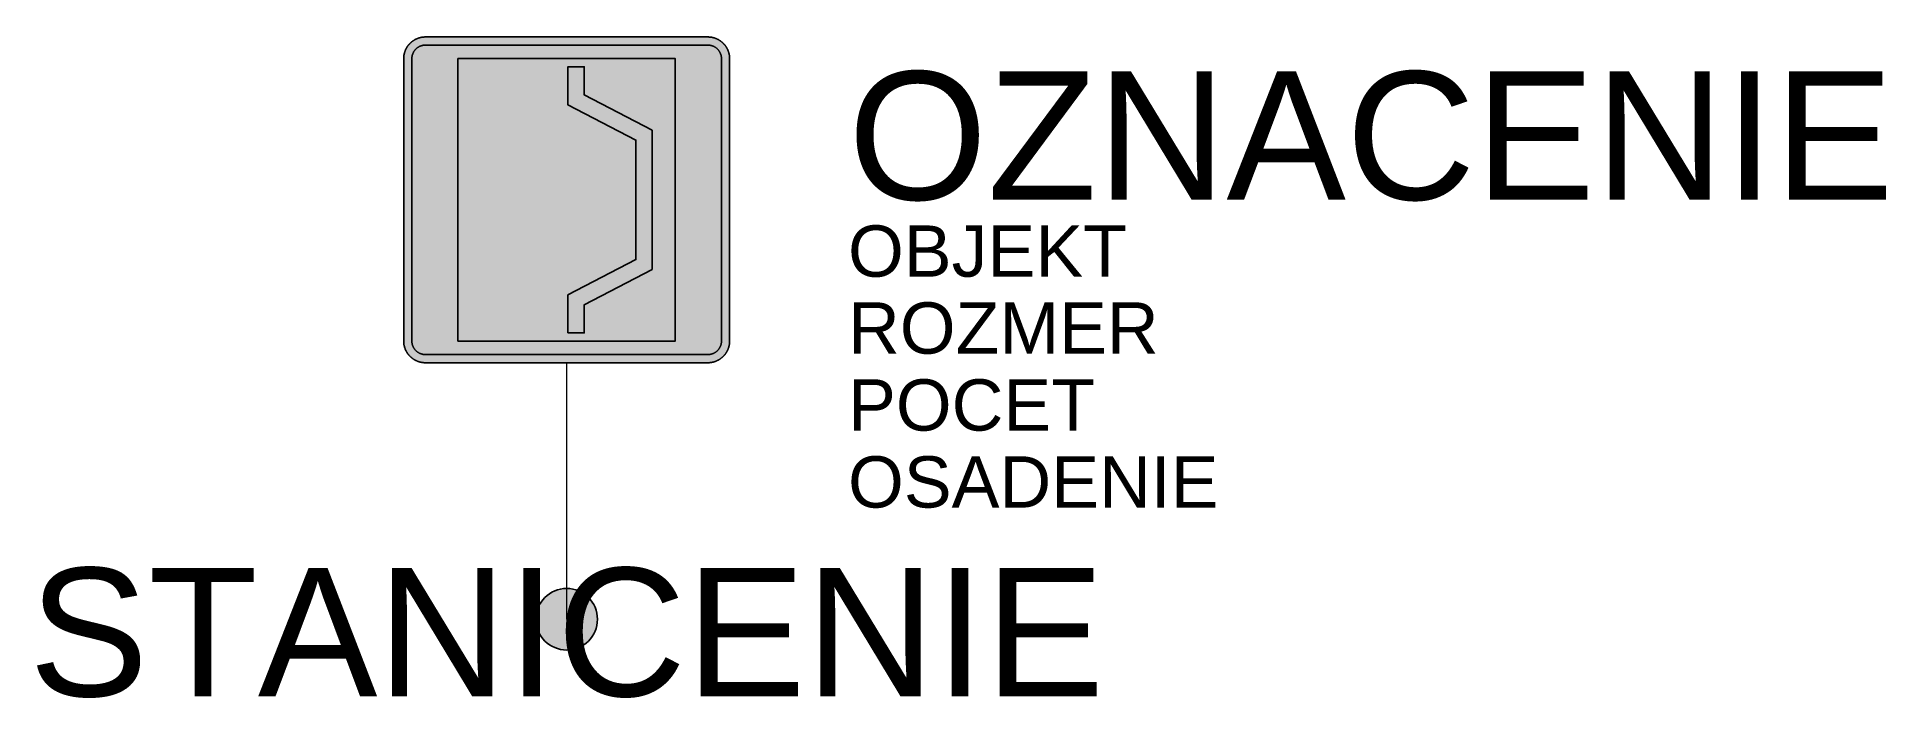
# Model space of a CAD drawing. Header units: metres. Extents: x -10.3 to 25.7, y -1.5 to 11.4.
import ezdxf
from ezdxf.enums import TextEntityAlignment as Align

# ---------------------------------------------------------------- set-up
doc = ezdxf.new("R2010")
doc.units = ezdxf.units.M
doc.layers.get('Defpoints').update_dxf_attribs({"color": 140, "lineweight": 5})
doc.styles.get("Standard").update_dxf_attribs({"font": 'arial.ttf'})

msp = doc.modelspace()

# ---------------------------------------------------------------- hatches: boundary and pattern name
at = {"true_color": 0xf1efea}
for points in [[(-2.752, 5), (-2.757, 5), (-2.762, 5), (-2.767, 5), (-2.773, 5), (-2.778, 5.001), (-2.783, 5.001), (-2.788, 5.002), (-2.793, 5.002), (-2.799, 5.003), (-2.804, 5.003), (-2.809, 5.004), (-2.814, 5.005), (-2.819, 5.005), (-2.824, 5.006), (-2.83, 5.007), (-2.835, 5.008), (-2.84, 5.009), (-2.845, 5.01), (-2.85, 5.012), (-2.855, 5.013), (-2.86, 5.014), (-2.865, 5.015), (-2.87, 5.017), (-2.875, 5.018), (-2.88, 5.02), (-2.885, 5.021), (-2.89, 5.023), (-2.894, 5.025), (-2.899, 5.027), (-2.904, 5.028), (-2.909, 5.03), (-2.914, 5.032), (-2.918, 5.034), (-2.923, 5.036), (-2.928, 5.038), (-2.933, 5.041), (-2.937, 5.043), (-2.942, 5.045), (-2.946, 5.047), (-2.951, 5.05), (-2.956, 5.052), (-2.96, 5.055), (-2.965, 5.057), (-2.969, 5.06), (-2.973, 5.063), (-2.978, 5.065), (-2.982, 5.068), (-2.987, 5.071), (-2.991, 5.074), (-2.995, 5.077), (-2.999, 5.08), (-3.004, 5.083), (-3.008, 5.086), (-3.012, 5.089), (-3.016, 5.093), (-3.02, 5.096), (-3.024, 5.099), (-3.028, 5.103), (-3.032, 5.106), (-3.036, 5.109), (-3.04, 5.113), (-3.044, 5.117), (-3.047, 5.12), (-3.051, 5.124), (-3.055, 5.128), (-3.058, 5.131), (-3.062, 5.135), (-3.065, 5.139), (-3.069, 5.143), (-3.072, 5.147), (-3.076, 5.151), (-3.079, 5.155), (-3.082, 5.159), (-3.086, 5.163), (-3.089, 5.167), (-3.092, 5.171), (-3.095, 5.176), (-3.098, 5.18), (-3.101, 5.184), (-3.104, 5.188), (-3.107, 5.193), (-3.109, 5.197), (-3.112, 5.201), (-3.115, 5.206), (-3.118, 5.21), (-3.12, 5.215), (-3.123, 5.219), (-3.125, 5.224), (-3.128, 5.229), (-3.13, 5.233), (-3.132, 5.238), (-3.134, 5.242), (-3.137, 5.247), (-3.139, 5.252), (-3.141, 5.256), (-3.143, 5.261), (-3.145, 5.266), (-3.147, 5.271), (-3.148, 5.276), (-3.15, 5.281), (-3.152, 5.285), (-3.154, 5.29), (-3.155, 5.295), (-3.157, 5.3), (-3.158, 5.305), (-3.16, 5.31), (-3.161, 5.315), (-3.162, 5.32), (-3.164, 5.325), (-3.165, 5.33), (-3.166, 5.335), (-3.167, 5.34), (-3.168, 5.345), (-3.169, 5.351), (-3.17, 5.356), (-3.17, 5.361), (-3.171, 5.366), (-3.172, 5.371), (-3.172, 5.376), (-3.173, 5.381), (-3.173, 5.387), (-3.174, 5.392), (-3.174, 5.397), (-3.174, 5.402), (-3.175, 5.408), (-3.175, 5.413), (-3.175, 5.418), (-3.175, 5.423), (-3.175, 10.927), (-3.175, 10.932), (-3.175, 10.937), (-3.175, 10.942), (-3.174, 10.948), (-3.174, 10.953), (-3.174, 10.958), (-3.173, 10.963), (-3.173, 10.968), (-3.172, 10.974), (-3.172, 10.979), (-3.171, 10.984), (-3.17, 10.989), (-3.17, 10.994), (-3.169, 10.999), (-3.168, 11.004), (-3.167, 11.01), (-3.166, 11.015), (-3.165, 11.02), (-3.164, 11.025), (-3.162, 11.03), (-3.161, 11.035), (-3.16, 11.04), (-3.158, 11.045), (-3.157, 11.05), (-3.155, 11.055), (-3.154, 11.06), (-3.152, 11.064), (-3.15, 11.069), (-3.148, 11.074), (-3.147, 11.079), (-3.145, 11.084), (-3.143, 11.089), (-3.141, 11.093), (-3.139, 11.098), (-3.137, 11.103), (-3.134, 11.108), (-3.132, 11.112), (-3.13, 11.117), (-3.128, 11.121), (-3.125, 11.126), (-3.123, 11.131), (-3.12, 11.135), (-3.118, 11.14), (-3.115, 11.144), (-3.112, 11.148), (-3.109, 11.153), (-3.107, 11.157), (-3.104, 11.161), (-3.101, 11.166), (-3.098, 11.17), (-3.095, 11.174), (-3.092, 11.178), (-3.089, 11.183), (-3.086, 11.187), (-3.082, 11.191), (-3.079, 11.195), (-3.076, 11.199), (-3.072, 11.203), (-3.069, 11.207), (-3.065, 11.211), (-3.062, 11.215), (-3.058, 11.218), (-3.055, 11.222), (-3.051, 11.226), (-3.047, 11.23), (-3.044, 11.233), (-3.04, 11.237), (-3.036, 11.24), (-3.032, 11.244), (-3.028, 11.247), (-3.024, 11.251), (-3.02, 11.254), (-3.016, 11.257), (-3.012, 11.261), (-3.008, 11.264), (-3.004, 11.267), (-2.999, 11.27), (-2.995, 11.273), (-2.991, 11.276), (-2.987, 11.279), (-2.982, 11.282), (-2.978, 11.284), (-2.973, 11.287), (-2.969, 11.29), (-2.965, 11.293), (-2.96, 11.295), (-2.956, 11.298), (-2.951, 11.3), (-2.946, 11.302), (-2.942, 11.305), (-2.937, 11.307), (-2.933, 11.309), (-2.928, 11.312), (-2.923, 11.314), (-2.918, 11.316), (-2.914, 11.318), (-2.909, 11.32), (-2.904, 11.322), (-2.899, 11.323), (-2.894, 11.325), (-2.89, 11.327), (-2.885, 11.329), (-2.88, 11.33), (-2.875, 11.332), (-2.87, 11.333), (-2.865, 11.335), (-2.86, 11.336), (-2.855, 11.337), (-2.85, 11.338), (-2.845, 11.34), (-2.84, 11.341), (-2.835, 11.342), (-2.83, 11.343), (-2.824, 11.344), (-2.819, 11.345), (-2.814, 11.345), (-2.809, 11.346), (-2.804, 11.347), (-2.799, 11.347), (-2.793, 11.348), (-2.788, 11.348), (-2.783, 11.349), (-2.778, 11.349), (-2.773, 11.349), (-2.767, 11.35), (-2.762, 11.35), (-2.757, 11.35), (-2.752, 11.35), (2.752, 11.35), (2.757, 11.35), (2.762, 11.35), (2.767, 11.35), (2.773, 11.349), (2.778, 11.349), (2.783, 11.349), (2.788, 11.348), (2.793, 11.348), (2.799, 11.347), (2.804, 11.347), (2.809, 11.346), (2.814, 11.345), (2.819, 11.345), (2.824, 11.344), (2.83, 11.343), (2.835, 11.342), (2.84, 11.341), (2.845, 11.34), (2.85, 11.338), (2.855, 11.337), (2.86, 11.336), (2.865, 11.335), (2.87, 11.333), (2.875, 11.332), (2.88, 11.33), (2.885, 11.329), (2.89, 11.327), (2.894, 11.325), (2.899, 11.323), (2.904, 11.322), (2.909, 11.32), (2.914, 11.318), (2.918, 11.316), (2.923, 11.314), (2.928, 11.312), (2.933, 11.309), (2.937, 11.307), (2.942, 11.305), (2.946, 11.302), (2.951, 11.3), (2.956, 11.298), (2.96, 11.295), (2.965, 11.293), (2.969, 11.29), (2.973, 11.287), (2.978, 11.284), (2.982, 11.282), (2.987, 11.279), (2.991, 11.276), (2.995, 11.273), (2.999, 11.27), (3.003, 11.267), (3.008, 11.264), (3.012, 11.261), (3.016, 11.257), (3.02, 11.254), (3.024, 11.251), (3.028, 11.247), (3.032, 11.244), (3.036, 11.24), (3.04, 11.237), (3.044, 11.233), (3.047, 11.23), (3.051, 11.226), (3.055, 11.222), (3.058, 11.218), (3.062, 11.215), (3.065, 11.211), (3.069, 11.207), (3.072, 11.203), (3.076, 11.199), (3.079, 11.195), (3.082, 11.191), (3.086, 11.187), (3.089, 11.183), (3.092, 11.178), (3.095, 11.174), (3.098, 11.17), (3.101, 11.166), (3.104, 11.161), (3.107, 11.157), (3.109, 11.153), (3.112, 11.148), (3.115, 11.144), (3.118, 11.14), (3.12, 11.135), (3.123, 11.131), (3.125, 11.126), (3.128, 11.121), (3.13, 11.117), (3.132, 11.112), (3.134, 11.108), (3.137, 11.103), (3.139, 11.098), (3.141, 11.093), (3.143, 11.089), (3.145, 11.084), (3.147, 11.079), (3.148, 11.074), (3.15, 11.069), (3.152, 11.064), (3.154, 11.06), (3.155, 11.055), (3.157, 11.05), (3.158, 11.045), (3.16, 11.04), (3.161, 11.035), (3.162, 11.03), (3.163, 11.025), (3.165, 11.02), (3.166, 11.015), (3.167, 11.01), (3.168, 11.004), (3.169, 10.999), (3.17, 10.994), (3.17, 10.989), (3.171, 10.984), (3.172, 10.979), (3.172, 10.974), (3.173, 10.968), (3.173, 10.963), (3.174, 10.958), (3.174, 10.953), (3.174, 10.948), (3.175, 10.942), (3.175, 10.937), (3.175, 10.932), (3.175, 10.927), (3.175, 5.423), (3.175, 5.418), (3.175, 5.413), (3.175, 5.408), (3.174, 5.402), (3.174, 5.397), (3.174, 5.392), (3.173, 5.387), (3.173, 5.381), (3.172, 5.376), (3.172, 5.371), (3.171, 5.366), (3.17, 5.361), (3.17, 5.356), (3.169, 5.351), (3.168, 5.345), (3.167, 5.34), (3.166, 5.335), (3.165, 5.33), (3.163, 5.325), (3.162, 5.32), (3.161, 5.315), (3.16, 5.31), (3.158, 5.305), (3.157, 5.3), (3.155, 5.295), (3.154, 5.29), (3.152, 5.285), (3.15, 5.281), (3.148, 5.276), (3.147, 5.271), (3.145, 5.266), (3.143, 5.261), (3.141, 5.256), (3.139, 5.252), (3.137, 5.247), (3.134, 5.242), (3.132, 5.238), (3.13, 5.233), (3.128, 5.229), (3.125, 5.224), (3.123, 5.219), (3.12, 5.215), (3.118, 5.21), (3.115, 5.206), (3.112, 5.201), (3.109, 5.197), (3.107, 5.193), (3.104, 5.188), (3.101, 5.184), (3.098, 5.18), (3.095, 5.176), (3.092, 5.171), (3.089, 5.167), (3.086, 5.163), (3.082, 5.159), (3.079, 5.155), (3.076, 5.151), (3.072, 5.147), (3.069, 5.143), (3.065, 5.139), (3.062, 5.135), (3.058, 5.131), (3.055, 5.128), (3.051, 5.124), (3.047, 5.12), (3.044, 5.117), (3.04, 5.113), (3.036, 5.109), (3.032, 5.106), (3.028, 5.103), (3.024, 5.099), (3.02, 5.096), (3.016, 5.093), (3.012, 5.089), (3.008, 5.086), (3.003, 5.083), (2.999, 5.08), (2.995, 5.077), (2.991, 5.074), (2.987, 5.071), (2.982, 5.068), (2.978, 5.065), (2.973, 5.063), (2.969, 5.06), (2.965, 5.057), (2.96, 5.055), (2.956, 5.052), (2.951, 5.05), (2.946, 5.047), (2.942, 5.045), (2.937, 5.043), (2.933, 5.041), (2.928, 5.038), (2.923, 5.036), (2.918, 5.034), (2.914, 5.032), (2.909, 5.03), (2.904, 5.028), (2.899, 5.027), (2.894, 5.025), (2.89, 5.023), (2.885, 5.021), (2.88, 5.02), (2.875, 5.018), (2.87, 5.017), (2.865, 5.015), (2.86, 5.014), (2.855, 5.013), (2.85, 5.012), (2.845, 5.01), (2.84, 5.009), (2.835, 5.008), (2.83, 5.007), (2.824, 5.006), (2.819, 5.005), (2.814, 5.005), (2.809, 5.004), (2.804, 5.003), (2.799, 5.003), (2.793, 5.002), (2.788, 5.002), (2.783, 5.001), (2.778, 5.001), (2.773, 5), (2.767, 5), (2.762, 5), (2.757, 5), (2.752, 5)], [(-2.117, 10.927), (2.117, 10.927), (2.117, 5.423), (-2.117, 5.423)]]:
    msp.add_hatch(color=7, dxfattribs=at).paths.add_polyline_path(points)
at = {"true_color": 0x005b8c}
msp.add_hatch(color=146, dxfattribs=at).paths.add_polyline_path([(-2.752, 5.159), (-2.759, 5.159), (-2.765, 5.159), (-2.772, 5.159), (-2.779, 5.16), (-2.785, 5.161), (-2.792, 5.162), (-2.799, 5.163), (-2.805, 5.164), (-2.811, 5.166), (-2.818, 5.167), (-2.824, 5.169), (-2.83, 5.171), (-2.837, 5.173), (-2.843, 5.175), (-2.849, 5.177), (-2.855, 5.18), (-2.861, 5.182), (-2.866, 5.185), (-2.872, 5.188), (-2.878, 5.191), (-2.883, 5.194), (-2.889, 5.197), (-2.894, 5.2), (-2.9, 5.204), (-2.905, 5.207), (-2.91, 5.211), (-2.915, 5.215), (-2.92, 5.219), (-2.925, 5.223), (-2.93, 5.227), (-2.934, 5.232), (-2.939, 5.236), (-2.943, 5.241), (-2.947, 5.245), (-2.952, 5.25), (-2.956, 5.255), (-2.96, 5.26), (-2.964, 5.265), (-2.967, 5.27), (-2.971, 5.275), (-2.975, 5.281), (-2.978, 5.286), (-2.981, 5.292), (-2.984, 5.297), (-2.987, 5.303), (-2.99, 5.309), (-2.993, 5.314), (-2.996, 5.32), (-2.998, 5.326), (-3, 5.332), (-3.002, 5.338), (-3.004, 5.345), (-3.006, 5.351), (-3.008, 5.357), (-3.01, 5.364), (-3.011, 5.37), (-3.012, 5.376), (-3.013, 5.383), (-3.014, 5.39), (-3.015, 5.396), (-3.015, 5.403), (-3.016, 5.41), (-3.016, 5.417), (-3.016, 5.423), (-3.016, 10.927), (-3.016, 10.933), (-3.016, 10.94), (-3.015, 10.947), (-3.015, 10.954), (-3.014, 10.96), (-3.013, 10.967), (-3.012, 10.973), (-3.011, 10.98), (-3.01, 10.986), (-3.008, 10.993), (-3.006, 10.999), (-3.004, 11.005), (-3.002, 11.011), (-3, 11.018), (-2.998, 11.024), (-2.996, 11.03), (-2.993, 11.035), (-2.99, 11.041), (-2.987, 11.047), (-2.984, 11.053), (-2.981, 11.058), (-2.978, 11.064), (-2.975, 11.069), (-2.971, 11.075), (-2.967, 11.08), (-2.964, 11.085), (-2.96, 11.09), (-2.956, 11.095), (-2.952, 11.1), (-2.947, 11.105), (-2.943, 11.109), (-2.939, 11.114), (-2.934, 11.118), (-2.93, 11.122), (-2.925, 11.127), (-2.92, 11.131), (-2.915, 11.135), (-2.91, 11.139), (-2.905, 11.142), (-2.9, 11.146), (-2.894, 11.149), (-2.889, 11.153), (-2.883, 11.156), (-2.878, 11.159), (-2.872, 11.162), (-2.866, 11.165), (-2.861, 11.168), (-2.855, 11.17), (-2.849, 11.173), (-2.843, 11.175), (-2.837, 11.177), (-2.83, 11.179), (-2.824, 11.181), (-2.818, 11.183), (-2.811, 11.184), (-2.805, 11.186), (-2.799, 11.187), (-2.792, 11.188), (-2.785, 11.189), (-2.779, 11.19), (-2.772, 11.19), (-2.765, 11.191), (-2.759, 11.191), (-2.752, 11.191), (2.752, 11.191), (2.758, 11.191), (2.765, 11.191), (2.772, 11.19), (2.779, 11.19), (2.785, 11.189), (2.792, 11.188), (2.799, 11.187), (2.805, 11.186), (2.811, 11.184), (2.818, 11.183), (2.824, 11.181), (2.83, 11.179), (2.837, 11.177), (2.843, 11.175), (2.849, 11.173), (2.855, 11.17), (2.861, 11.168), (2.866, 11.165), (2.872, 11.162), (2.878, 11.159), (2.883, 11.156), (2.889, 11.153), (2.894, 11.149), (2.9, 11.146), (2.905, 11.142), (2.91, 11.139), (2.915, 11.135), (2.92, 11.131), (2.925, 11.127), (2.93, 11.122), (2.934, 11.118), (2.939, 11.114), (2.943, 11.109), (2.947, 11.105), (2.952, 11.1), (2.956, 11.095), (2.96, 11.09), (2.964, 11.085), (2.967, 11.08), (2.971, 11.075), (2.975, 11.069), (2.978, 11.064), (2.981, 11.058), (2.984, 11.053), (2.987, 11.047), (2.99, 11.041), (2.993, 11.035), (2.995, 11.03), (2.998, 11.024), (3, 11.018), (3.002, 11.011), (3.004, 11.005), (3.006, 10.999), (3.008, 10.993), (3.009, 10.986), (3.011, 10.98), (3.012, 10.973), (3.013, 10.967), (3.014, 10.96), (3.015, 10.954), (3.015, 10.947), (3.016, 10.94), (3.016, 10.933), (3.016, 10.927), (3.016, 5.423), (3.016, 5.417), (3.016, 5.41), (3.015, 5.403), (3.015, 5.396), (3.014, 5.39), (3.013, 5.383), (3.012, 5.376), (3.011, 5.37), (3.009, 5.364), (3.008, 5.357), (3.006, 5.351), (3.004, 5.345), (3.002, 5.338), (3, 5.332), (2.998, 5.326), (2.995, 5.32), (2.993, 5.314), (2.99, 5.309), (2.987, 5.303), (2.984, 5.297), (2.981, 5.292), (2.978, 5.286), (2.975, 5.281), (2.971, 5.275), (2.967, 5.27), (2.964, 5.265), (2.96, 5.26), (2.956, 5.255), (2.952, 5.25), (2.947, 5.245), (2.943, 5.241), (2.939, 5.236), (2.934, 5.232), (2.93, 5.227), (2.925, 5.223), (2.92, 5.219), (2.915, 5.215), (2.91, 5.211), (2.905, 5.207), (2.9, 5.204), (2.894, 5.2), (2.889, 5.197), (2.883, 5.194), (2.878, 5.191), (2.872, 5.188), (2.866, 5.185), (2.861, 5.182), (2.855, 5.18), (2.849, 5.177), (2.843, 5.175), (2.837, 5.173), (2.83, 5.171), (2.824, 5.169), (2.818, 5.167), (2.811, 5.166), (2.805, 5.164), (2.799, 5.163), (2.792, 5.162), (2.785, 5.161), (2.779, 5.16), (2.772, 5.159), (2.765, 5.159), (2.758, 5.159), (2.752, 5.159)])
at = {"true_color": 0x292829}
h = msp.add_hatch(color=250, dxfattribs=at)
h.paths.add_polyline_path([(-1.667, 5.582), (-1.667, 6.64), (-1.455, 6.64), (-1.455, 5.582)])
h.paths.add_polyline_path([(-1.667, 6.958), (-1.667, 8.016), (-1.455, 8.016), (-1.455, 6.958)], flags=16)
h.paths.add_polyline_path([(-1.667, 8.334), (-1.667, 9.392), (-1.455, 9.392), (-1.455, 8.334)], flags=16)
h.paths.add_polyline_path([(-1.667, 9.71), (-1.667, 10.768), (-1.455, 10.768), (-1.455, 9.71)], flags=16)
msp.add_hatch(color=250, dxfattribs=at).paths.add_polyline_path([(0.026, 5.582), (0.026, 6.323), (1.349, 7.011), (1.349, 9.339), (0.026, 10.027), (0.026, 10.768), (0.344, 10.768), (0.344, 10.22), (1.667, 9.532), (1.667, 6.818), (0.344, 6.13), (0.344, 5.582)])
h = msp.add_hatch(color=250, dxfattribs=at)
h.paths.add_polyline_path([(0.026, 6.757), (0.026, 7.455), (0.344, 7.455), (0.344, 6.757)])
h.paths.add_polyline_path([(0.026, 7.826), (0.026, 8.524), (0.344, 8.524), (0.344, 7.826)], flags=16)
h.paths.add_polyline_path([(0.026, 8.895), (0.026, 9.593), (0.344, 9.593), (0.344, 8.895)], flags=16)
h = msp.add_hatch(color=0)
h.dxf.hatch_style = 1
h.paths.add_polyline_path([(0.6, 0, 1), (-0.6, 0, 1)])

# ---------------------------------------------------------------- linework, layer by layer
at = {"lineweight": 9}
msp.add_line((0, 5), (0, 2.5), dxfattribs=at)
at = {"color": 0, "lineweight": 9}
msp.add_line((0, 2.5), (0, 0), dxfattribs=at)
at = {"color": 7, "true_color": 0xf1efea}
for points in [[(-2.752, 5), (-2.757, 5), (-2.762, 5), (-2.767, 5), (-2.773, 5), (-2.778, 5.001), (-2.783, 5.001), (-2.788, 5.002), (-2.793, 5.002), (-2.799, 5.003), (-2.804, 5.003), (-2.809, 5.004), (-2.814, 5.005), (-2.819, 5.005), (-2.824, 5.006), (-2.83, 5.007), (-2.835, 5.008), (-2.84, 5.009), (-2.845, 5.01), (-2.85, 5.012), (-2.855, 5.013), (-2.86, 5.014), (-2.865, 5.015), (-2.87, 5.017), (-2.875, 5.018), (-2.88, 5.02), (-2.885, 5.021), (-2.89, 5.023), (-2.894, 5.025), (-2.899, 5.027), (-2.904, 5.028), (-2.909, 5.03), (-2.914, 5.032), (-2.918, 5.034), (-2.923, 5.036), (-2.928, 5.038), (-2.933, 5.041), (-2.937, 5.043), (-2.942, 5.045), (-2.946, 5.047), (-2.951, 5.05), (-2.956, 5.052), (-2.96, 5.055), (-2.965, 5.057), (-2.969, 5.06), (-2.973, 5.063), (-2.978, 5.065), (-2.982, 5.068), (-2.987, 5.071), (-2.991, 5.074), (-2.995, 5.077), (-2.999, 5.08), (-3.004, 5.083), (-3.008, 5.086), (-3.012, 5.089), (-3.016, 5.093), (-3.02, 5.096), (-3.024, 5.099), (-3.028, 5.103), (-3.032, 5.106), (-3.036, 5.109), (-3.04, 5.113), (-3.044, 5.117), (-3.047, 5.12), (-3.051, 5.124), (-3.055, 5.128), (-3.058, 5.131), (-3.062, 5.135), (-3.065, 5.139), (-3.069, 5.143), (-3.072, 5.147), (-3.076, 5.151), (-3.079, 5.155), (-3.082, 5.159), (-3.086, 5.163), (-3.089, 5.167), (-3.092, 5.171), (-3.095, 5.176), (-3.098, 5.18), (-3.101, 5.184), (-3.104, 5.188), (-3.107, 5.193), (-3.109, 5.197), (-3.112, 5.201), (-3.115, 5.206), (-3.118, 5.21), (-3.12, 5.215), (-3.123, 5.219), (-3.125, 5.224), (-3.128, 5.229), (-3.13, 5.233), (-3.132, 5.238), (-3.134, 5.242), (-3.137, 5.247), (-3.139, 5.252), (-3.141, 5.256), (-3.143, 5.261), (-3.145, 5.266), (-3.147, 5.271), (-3.148, 5.276), (-3.15, 5.281), (-3.152, 5.285), (-3.154, 5.29), (-3.155, 5.295), (-3.157, 5.3), (-3.158, 5.305), (-3.16, 5.31), (-3.161, 5.315), (-3.162, 5.32), (-3.164, 5.325), (-3.165, 5.33), (-3.166, 5.335), (-3.167, 5.34), (-3.168, 5.345), (-3.169, 5.351), (-3.17, 5.356), (-3.17, 5.361), (-3.171, 5.366), (-3.172, 5.371), (-3.172, 5.376), (-3.173, 5.381), (-3.173, 5.387), (-3.174, 5.392), (-3.174, 5.397), (-3.174, 5.402), (-3.175, 5.408), (-3.175, 5.413), (-3.175, 5.418), (-3.175, 5.423), (-3.175, 10.927), (-3.175, 10.932), (-3.175, 10.937), (-3.175, 10.942), (-3.174, 10.948), (-3.174, 10.953), (-3.174, 10.958), (-3.173, 10.963), (-3.173, 10.968), (-3.172, 10.974), (-3.172, 10.979), (-3.171, 10.984), (-3.17, 10.989), (-3.17, 10.994), (-3.169, 10.999), (-3.168, 11.004), (-3.167, 11.01), (-3.166, 11.015), (-3.165, 11.02), (-3.164, 11.025), (-3.162, 11.03), (-3.161, 11.035), (-3.16, 11.04), (-3.158, 11.045), (-3.157, 11.05), (-3.155, 11.055), (-3.154, 11.06), (-3.152, 11.064), (-3.15, 11.069), (-3.148, 11.074), (-3.147, 11.079), (-3.145, 11.084), (-3.143, 11.089), (-3.141, 11.093), (-3.139, 11.098), (-3.137, 11.103), (-3.134, 11.108), (-3.132, 11.112), (-3.13, 11.117), (-3.128, 11.121), (-3.125, 11.126), (-3.123, 11.131), (-3.12, 11.135), (-3.118, 11.14), (-3.115, 11.144), (-3.112, 11.148), (-3.109, 11.153), (-3.107, 11.157), (-3.104, 11.161), (-3.101, 11.166), (-3.098, 11.17), (-3.095, 11.174), (-3.092, 11.178), (-3.089, 11.183), (-3.086, 11.187), (-3.082, 11.191), (-3.079, 11.195), (-3.076, 11.199), (-3.072, 11.203), (-3.069, 11.207), (-3.065, 11.211), (-3.062, 11.215), (-3.058, 11.218), (-3.055, 11.222), (-3.051, 11.226), (-3.047, 11.23), (-3.044, 11.233), (-3.04, 11.237), (-3.036, 11.24), (-3.032, 11.244), (-3.028, 11.247), (-3.024, 11.251), (-3.02, 11.254), (-3.016, 11.257), (-3.012, 11.261), (-3.008, 11.264), (-3.004, 11.267), (-2.999, 11.27), (-2.995, 11.273), (-2.991, 11.276), (-2.987, 11.279), (-2.982, 11.282), (-2.978, 11.284), (-2.973, 11.287), (-2.969, 11.29), (-2.965, 11.293), (-2.96, 11.295), (-2.956, 11.298), (-2.951, 11.3), (-2.946, 11.302), (-2.942, 11.305), (-2.937, 11.307), (-2.933, 11.309), (-2.928, 11.312), (-2.923, 11.314), (-2.918, 11.316), (-2.914, 11.318), (-2.909, 11.32), (-2.904, 11.322), (-2.899, 11.323), (-2.894, 11.325), (-2.89, 11.327), (-2.885, 11.329), (-2.88, 11.33), (-2.875, 11.332), (-2.87, 11.333), (-2.865, 11.335), (-2.86, 11.336), (-2.855, 11.337), (-2.85, 11.338), (-2.845, 11.34), (-2.84, 11.341), (-2.835, 11.342), (-2.83, 11.343), (-2.824, 11.344), (-2.819, 11.345), (-2.814, 11.345), (-2.809, 11.346), (-2.804, 11.347), (-2.799, 11.347), (-2.793, 11.348), (-2.788, 11.348), (-2.783, 11.349), (-2.778, 11.349), (-2.773, 11.349), (-2.767, 11.35), (-2.762, 11.35), (-2.757, 11.35), (-2.752, 11.35), (2.752, 11.35), (2.757, 11.35), (2.762, 11.35), (2.767, 11.35), (2.773, 11.349), (2.778, 11.349), (2.783, 11.349), (2.788, 11.348), (2.793, 11.348), (2.799, 11.347), (2.804, 11.347), (2.809, 11.346), (2.814, 11.345), (2.819, 11.345), (2.824, 11.344), (2.83, 11.343), (2.835, 11.342), (2.84, 11.341), (2.845, 11.34), (2.85, 11.338), (2.855, 11.337), (2.86, 11.336), (2.865, 11.335), (2.87, 11.333), (2.875, 11.332), (2.88, 11.33), (2.885, 11.329), (2.89, 11.327), (2.894, 11.325), (2.899, 11.323), (2.904, 11.322), (2.909, 11.32), (2.914, 11.318), (2.918, 11.316), (2.923, 11.314), (2.928, 11.312), (2.933, 11.309), (2.937, 11.307), (2.942, 11.305), (2.946, 11.302), (2.951, 11.3), (2.956, 11.298), (2.96, 11.295), (2.965, 11.293), (2.969, 11.29), (2.973, 11.287), (2.978, 11.284), (2.982, 11.282), (2.987, 11.279), (2.991, 11.276), (2.995, 11.273), (2.999, 11.27), (3.003, 11.267), (3.008, 11.264), (3.012, 11.261), (3.016, 11.257), (3.02, 11.254), (3.024, 11.251), (3.028, 11.247), (3.032, 11.244), (3.036, 11.24), (3.04, 11.237), (3.044, 11.233), (3.047, 11.23), (3.051, 11.226), (3.055, 11.222), (3.058, 11.218), (3.062, 11.215), (3.065, 11.211), (3.069, 11.207), (3.072, 11.203), (3.076, 11.199), (3.079, 11.195), (3.082, 11.191), (3.086, 11.187), (3.089, 11.183), (3.092, 11.178), (3.095, 11.174), (3.098, 11.17), (3.101, 11.166), (3.104, 11.161), (3.107, 11.157), (3.109, 11.153), (3.112, 11.148), (3.115, 11.144), (3.118, 11.14), (3.12, 11.135), (3.123, 11.131), (3.125, 11.126), (3.128, 11.121), (3.13, 11.117), (3.132, 11.112), (3.134, 11.108), (3.137, 11.103), (3.139, 11.098), (3.141, 11.093), (3.143, 11.089), (3.145, 11.084), (3.147, 11.079), (3.148, 11.074), (3.15, 11.069), (3.152, 11.064), (3.154, 11.06), (3.155, 11.055), (3.157, 11.05), (3.158, 11.045), (3.16, 11.04), (3.161, 11.035), (3.162, 11.03), (3.163, 11.025), (3.165, 11.02), (3.166, 11.015), (3.167, 11.01), (3.168, 11.004), (3.169, 10.999), (3.17, 10.994), (3.17, 10.989), (3.171, 10.984), (3.172, 10.979), (3.172, 10.974), (3.173, 10.968), (3.173, 10.963), (3.174, 10.958), (3.174, 10.953), (3.174, 10.948), (3.175, 10.942), (3.175, 10.937), (3.175, 10.932), (3.175, 10.927), (3.175, 5.423), (3.175, 5.418), (3.175, 5.413), (3.175, 5.408), (3.174, 5.402), (3.174, 5.397), (3.174, 5.392), (3.173, 5.387), (3.173, 5.381), (3.172, 5.376), (3.172, 5.371), (3.171, 5.366), (3.17, 5.361), (3.17, 5.356), (3.169, 5.351), (3.168, 5.345), (3.167, 5.34), (3.166, 5.335), (3.165, 5.33), (3.163, 5.325), (3.162, 5.32), (3.161, 5.315), (3.16, 5.31), (3.158, 5.305), (3.157, 5.3), (3.155, 5.295), (3.154, 5.29), (3.152, 5.285), (3.15, 5.281), (3.148, 5.276), (3.147, 5.271), (3.145, 5.266), (3.143, 5.261), (3.141, 5.256), (3.139, 5.252), (3.137, 5.247), (3.134, 5.242), (3.132, 5.238), (3.13, 5.233), (3.128, 5.229), (3.125, 5.224), (3.123, 5.219), (3.12, 5.215), (3.118, 5.21), (3.115, 5.206), (3.112, 5.201), (3.109, 5.197), (3.107, 5.193), (3.104, 5.188), (3.101, 5.184), (3.098, 5.18), (3.095, 5.176), (3.092, 5.171), (3.089, 5.167), (3.086, 5.163), (3.082, 5.159), (3.079, 5.155), (3.076, 5.151), (3.072, 5.147), (3.069, 5.143), (3.065, 5.139), (3.062, 5.135), (3.058, 5.131), (3.055, 5.128), (3.051, 5.124), (3.047, 5.12), (3.044, 5.117), (3.04, 5.113), (3.036, 5.109), (3.032, 5.106), (3.028, 5.103), (3.024, 5.099), (3.02, 5.096), (3.016, 5.093), (3.012, 5.089), (3.008, 5.086), (3.003, 5.083), (2.999, 5.08), (2.995, 5.077), (2.991, 5.074), (2.987, 5.071), (2.982, 5.068), (2.978, 5.065), (2.973, 5.063), (2.969, 5.06), (2.965, 5.057), (2.96, 5.055), (2.956, 5.052), (2.951, 5.05), (2.946, 5.047), (2.942, 5.045), (2.937, 5.043), (2.933, 5.041), (2.928, 5.038), (2.923, 5.036), (2.918, 5.034), (2.914, 5.032), (2.909, 5.03), (2.904, 5.028), (2.899, 5.027), (2.894, 5.025), (2.89, 5.023), (2.885, 5.021), (2.88, 5.02), (2.875, 5.018), (2.87, 5.017), (2.865, 5.015), (2.86, 5.014), (2.855, 5.013), (2.85, 5.012), (2.845, 5.01), (2.84, 5.009), (2.835, 5.008), (2.83, 5.007), (2.824, 5.006), (2.819, 5.005), (2.814, 5.005), (2.809, 5.004), (2.804, 5.003), (2.799, 5.003), (2.793, 5.002), (2.788, 5.002), (2.783, 5.001), (2.778, 5.001), (2.773, 5), (2.767, 5), (2.762, 5), (2.757, 5), (2.752, 5), (-2.752, 5)], [(-2.117, 10.927), (2.117, 10.927), (2.117, 5.423), (-2.117, 5.423), (-2.117, 10.927)]]:
    msp.add_lwpolyline(points, dxfattribs=at)
at = {"color": 146, "true_color": 0x005b8c}
msp.add_lwpolyline([(-2.752, 5.159), (-2.759, 5.159), (-2.765, 5.159), (-2.772, 5.159), (-2.779, 5.16), (-2.785, 5.161), (-2.792, 5.162), (-2.799, 5.163), (-2.805, 5.164), (-2.811, 5.166), (-2.818, 5.167), (-2.824, 5.169), (-2.83, 5.171), (-2.837, 5.173), (-2.843, 5.175), (-2.849, 5.177), (-2.855, 5.18), (-2.861, 5.182), (-2.866, 5.185), (-2.872, 5.188), (-2.878, 5.191), (-2.883, 5.194), (-2.889, 5.197), (-2.894, 5.2), (-2.9, 5.204), (-2.905, 5.207), (-2.91, 5.211), (-2.915, 5.215), (-2.92, 5.219), (-2.925, 5.223), (-2.93, 5.227), (-2.934, 5.232), (-2.939, 5.236), (-2.943, 5.241), (-2.947, 5.245), (-2.952, 5.25), (-2.956, 5.255), (-2.96, 5.26), (-2.964, 5.265), (-2.967, 5.27), (-2.971, 5.275), (-2.975, 5.281), (-2.978, 5.286), (-2.981, 5.292), (-2.984, 5.297), (-2.987, 5.303), (-2.99, 5.309), (-2.993, 5.314), (-2.996, 5.32), (-2.998, 5.326), (-3, 5.332), (-3.002, 5.338), (-3.004, 5.345), (-3.006, 5.351), (-3.008, 5.357), (-3.01, 5.364), (-3.011, 5.37), (-3.012, 5.376), (-3.013, 5.383), (-3.014, 5.39), (-3.015, 5.396), (-3.015, 5.403), (-3.016, 5.41), (-3.016, 5.417), (-3.016, 5.423), (-3.016, 10.927), (-3.016, 10.933), (-3.016, 10.94), (-3.015, 10.947), (-3.015, 10.954), (-3.014, 10.96), (-3.013, 10.967), (-3.012, 10.973), (-3.011, 10.98), (-3.01, 10.986), (-3.008, 10.993), (-3.006, 10.999), (-3.004, 11.005), (-3.002, 11.011), (-3, 11.018), (-2.998, 11.024), (-2.996, 11.03), (-2.993, 11.035), (-2.99, 11.041), (-2.987, 11.047), (-2.984, 11.053), (-2.981, 11.058), (-2.978, 11.064), (-2.975, 11.069), (-2.971, 11.075), (-2.967, 11.08), (-2.964, 11.085), (-2.96, 11.09), (-2.956, 11.095), (-2.952, 11.1), (-2.947, 11.105), (-2.943, 11.109), (-2.939, 11.114), (-2.934, 11.118), (-2.93, 11.122), (-2.925, 11.127), (-2.92, 11.131), (-2.915, 11.135), (-2.91, 11.139), (-2.905, 11.142), (-2.9, 11.146), (-2.894, 11.149), (-2.889, 11.153), (-2.883, 11.156), (-2.878, 11.159), (-2.872, 11.162), (-2.866, 11.165), (-2.861, 11.168), (-2.855, 11.17), (-2.849, 11.173), (-2.843, 11.175), (-2.837, 11.177), (-2.83, 11.179), (-2.824, 11.181), (-2.818, 11.183), (-2.811, 11.184), (-2.805, 11.186), (-2.799, 11.187), (-2.792, 11.188), (-2.785, 11.189), (-2.779, 11.19), (-2.772, 11.19), (-2.765, 11.191), (-2.759, 11.191), (-2.752, 11.191), (2.752, 11.191), (2.758, 11.191), (2.765, 11.191), (2.772, 11.19), (2.779, 11.19), (2.785, 11.189), (2.792, 11.188), (2.799, 11.187), (2.805, 11.186), (2.811, 11.184), (2.818, 11.183), (2.824, 11.181), (2.83, 11.179), (2.837, 11.177), (2.843, 11.175), (2.849, 11.173), (2.855, 11.17), (2.861, 11.168), (2.866, 11.165), (2.872, 11.162), (2.878, 11.159), (2.883, 11.156), (2.889, 11.153), (2.894, 11.149), (2.9, 11.146), (2.905, 11.142), (2.91, 11.139), (2.915, 11.135), (2.92, 11.131), (2.925, 11.127), (2.93, 11.122), (2.934, 11.118), (2.939, 11.114), (2.943, 11.109), (2.947, 11.105), (2.952, 11.1), (2.956, 11.095), (2.96, 11.09), (2.964, 11.085), (2.967, 11.08), (2.971, 11.075), (2.975, 11.069), (2.978, 11.064), (2.981, 11.058), (2.984, 11.053), (2.987, 11.047), (2.99, 11.041), (2.993, 11.035), (2.995, 11.03), (2.998, 11.024), (3, 11.018), (3.002, 11.011), (3.004, 11.005), (3.006, 10.999), (3.008, 10.993), (3.009, 10.986), (3.011, 10.98), (3.012, 10.973), (3.013, 10.967), (3.014, 10.96), (3.015, 10.954), (3.015, 10.947), (3.016, 10.94), (3.016, 10.933), (3.016, 10.927), (3.016, 5.423), (3.016, 5.417), (3.016, 5.41), (3.015, 5.403), (3.015, 5.396), (3.014, 5.39), (3.013, 5.383), (3.012, 5.376), (3.011, 5.37), (3.009, 5.364), (3.008, 5.357), (3.006, 5.351), (3.004, 5.345), (3.002, 5.338), (3, 5.332), (2.998, 5.326), (2.995, 5.32), (2.993, 5.314), (2.99, 5.309), (2.987, 5.303), (2.984, 5.297), (2.981, 5.292), (2.978, 5.286), (2.975, 5.281), (2.971, 5.275), (2.967, 5.27), (2.964, 5.265), (2.96, 5.26), (2.956, 5.255), (2.952, 5.25), (2.947, 5.245), (2.943, 5.241), (2.939, 5.236), (2.934, 5.232), (2.93, 5.227), (2.925, 5.223), (2.92, 5.219), (2.915, 5.215), (2.91, 5.211), (2.905, 5.207), (2.9, 5.204), (2.894, 5.2), (2.889, 5.197), (2.883, 5.194), (2.878, 5.191), (2.872, 5.188), (2.866, 5.185), (2.861, 5.182), (2.855, 5.18), (2.849, 5.177), (2.843, 5.175), (2.837, 5.173), (2.83, 5.171), (2.824, 5.169), (2.818, 5.167), (2.811, 5.166), (2.805, 5.164), (2.799, 5.163), (2.792, 5.162), (2.785, 5.161), (2.779, 5.16), (2.772, 5.159), (2.765, 5.159), (2.758, 5.159), (2.752, 5.159), (-2.752, 5.159)], dxfattribs=at)
at = {"color": 250, "true_color": 0x292829}
msp.add_lwpolyline([(0.026, 5.582), (0.026, 6.323), (1.349, 7.011), (1.349, 9.339), (0.026, 10.027), (0.026, 10.768), (0.344, 10.768), (0.344, 10.22), (1.667, 9.532), (1.667, 6.818), (0.344, 6.13), (0.344, 5.582), (0.026, 5.582)], dxfattribs=at)
at = {"color": 0}
msp.add_circle((0, 0), 0.6, dxfattribs=at)

# ---------------------------------------------------------------- texts
msp.add_attdef('OZNACENIE', (5.482, 8.177), '335', height=2.5)
msp.add_attdef('STANICENIE', text='', height=2.5).set_placement((0, 1), align=Align.TOP_CENTER)
at = {"layer": 'Defpoints'}
for tag, p, s in [('OBJEKT', (5.482, 6.677), ''), ('ROZMER', (5.482, 5.177), '600x600/840x840'), ('POCET', (5.482, 3.677), ''), ('OSADENIE', (5.482, 2.177), '')]:
    msp.add_attdef(tag, p, s, height=1, dxfattribs=at)

doc.saveas('drawing.dxf')
